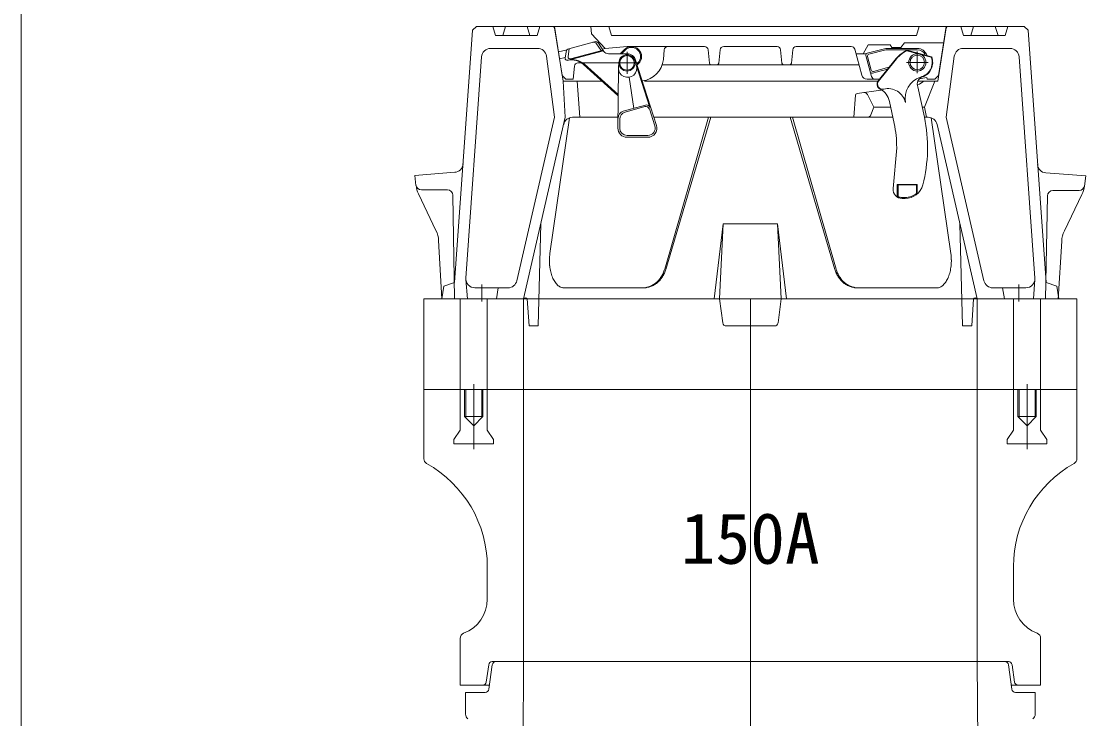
# Model space of a CAD drawing. Units: millimetres, scale not verified. Extents: x -6861 to 6881, y -3554 to 3095.
# Drawn here: x 1261 to 1848, y 1075 to 1460 of the extents above; entities that cross this region are included whole.
import ezdxf
from ezdxf.enums import TextEntityAlignment as Align

# ---------------------------------------------------------------- set-up
doc = ezdxf.new("R2010")
doc.units = ezdxf.units.MM
doc.header["$LTSCALE"] = 20
for name, color, linetype, lineweight in [('0-3_TEMP', 3, 'Continuous', 18), ('0-4_細線', 7, 'Continuous', 18), ('0-7_注釈', 1, 'Continuous', 18), ('0-9_枠線', 6, 'Continuous', 18)]:
    doc.layers.add(name, color=color, linetype=linetype, lineweight=lineweight)
doc.styles.add('ＭＳ ゴシック', font='')
doc.styles.get('ＭＳ ゴシック').set_extended_font_data('MS Gothic')

msp = doc.modelspace()

# ---------------------------------------------------------------- linework, layer by layer
at = {"layer": '0-3_TEMP'}
for p, q in [((1514.8, 1314.7), (1514.8, 1305.25)), ((1810.8, 1314.7), (1810.8, 1305.25)), ((1539.8, 1306.78), (1546.2, 1306.78)), ((1645.8, 1306.78), (1679.8, 1306.78)), ((1662.8, 1306.78), (1662.8, 1143.78)), ((1779.4, 1306.78), (1785.8, 1306.78)), ((1510.3, 1259.78), (1510.3, 1223.78)), ((1662.8, 1260.59), (1662.8, 411.75)), ((1815.3, 1259.78), (1815.3, 1223.78))]:
    msp.add_line(p, q, dxfattribs=at)
at = {"layer": '0-4_細線'}
for p, q in [((1509.65, 1454.78), (1511.8, 1456.78)), ((1511.8, 1456.78), (1813.8, 1456.78)), ((1520.8, 1456.78), (1522.3, 1451.78)), ((1527.8, 1456.78), (1526.3, 1451.78)), ((1539.8, 1456.78), (1541.3, 1451.78)), ((1546.8, 1456.78), (1545.3, 1451.78)), ((1554.3, 1456.78), (1554.89, 1456.18)), ((1559.07, 1429.78), (1554.8, 1456.78)), ((1554.89, 1456.18), (1559.55, 1426.78)), ((1574.8, 1456.78), (1575.3, 1452.78)), ((1584.8, 1456.78), (1586.3, 1451.78)), ((1755.8, 1456.78), (1754.3, 1451.78)), ((1770.7, 1456.18), (1766.05, 1426.78)), ((1766.52, 1429.78), (1770.8, 1456.78)), ((1771.3, 1456.78), (1770.7, 1456.18)), ((1778.8, 1456.78), (1780.3, 1451.78)), ((1785.8, 1456.78), (1784.3, 1451.78)), ((1797.8, 1456.78), (1799.3, 1451.78)), ((1804.8, 1456.78), (1803.3, 1451.78)), ((1815.94, 1454.78), (1813.8, 1456.78)), ((1509.65, 1454.78), (1499.8, 1315.78)), ((1522.3, 1451.78), (1545.3, 1451.78)), ((1575.3, 1452.78), (1582.8, 1444.78)), ((1754.3, 1451.78), (1586.3, 1451.78)), ((1803.3, 1451.78), (1780.3, 1451.78)), ((1815.94, 1454.78), (1825.8, 1315.78)), ((1519.62, 1444.78), (1545.41, 1444.78)), ((1556.99, 1442.92), (1561.73, 1444.02)), ((1561.85, 1438.16), (1581.78, 1443.5)), ((1562.35, 1440.07), (1562.96, 1444.67)), ((1562.68, 1444.59), (1576.9, 1448.4)), ((1563.6, 1438.97), (1581.59, 1443.79)), ((1578.07, 1447.3), (1580.57, 1443.52)), ((1578.77, 1447.95), (1579.63, 1448.15)), ((1579.09, 1447.57), (1582.03, 1443.12)), ((1581.18, 1444.4), (1582.8, 1444.78)), ((1582.8, 1444.78), (1594.8, 1445.78)), ((1593.41, 1444.17), (1591.02, 1441.78)), ((1591.73, 1441.78), (1593.76, 1443.81)), ((1594.8, 1445.78), (1615.65, 1445.78)), ((1637.49, 1445.78), (1606.47, 1445.78)), ((1614.84, 1438.64), (1615.3, 1443.95)), ((1639.48, 1443.98), (1640.21, 1436.68)), ((1646.12, 1443.98), (1645.39, 1436.68)), ((1677.49, 1445.78), (1648.11, 1445.78)), ((1680.21, 1436.68), (1679.48, 1443.98)), ((1685.39, 1436.68), (1686.12, 1443.98)), ((1718.44, 1445.78), (1688.11, 1445.78)), ((1724.2, 1430), (1720.37, 1444.29)), ((1727.19, 1442.04), (1737.42, 1444.78)), ((1728.11, 1441.5), (1737.52, 1444.03)), ((1737.42, 1444.78), (1754.8, 1444.78)), ((1737.52, 1444.03), (1754.8, 1444.03)), ((1739.8, 1446.78), (1740.8, 1445.28)), ((1740.8, 1445.28), (1745.8, 1445.28)), ((1747.8, 1447.78), (1745.8, 1445.28)), ((1747.8, 1447.78), (1769.37, 1447.78)), ((1748.99, 1443.76), (1749.02, 1443.49)), ((1748.99, 1443.76), (1762.73, 1440.08)), ((1749.02, 1443.49), (1762.54, 1439.87)), ((1805.97, 1444.78), (1780.18, 1444.78)), ((1514.63, 1440.13), (1505.98, 1318.13)), ((1550.37, 1440.43), (1554.8, 1406.78)), ((1557.62, 1438.96), (1560.78, 1439.69)), ((1560.73, 1439.29), (1561.22, 1442.93)), ((1561.9, 1438.17), (1562.34, 1438.25)), ((1584.53, 1441.78), (1594.8, 1441.78)), ((1594.8, 1442.78), (1594.8, 1430.78)), ((1611.06, 1402.3), (1599.56, 1438.3)), ((1721.05, 1441.78), (1726.74, 1441.78)), ((1729.58, 1429.26), (1726.48, 1440.81)), ((1729.41, 1432.78), (1727.4, 1440.28)), ((1742.39, 1438.29), (1733.29, 1426.9)), ((1742.58, 1438.13), (1733.49, 1426.74)), ((1754.8, 1431.03), (1754.8, 1443.03)), ((1762.54, 1439.87), (1762.73, 1440.08)), ((1775.22, 1440.43), (1770.8, 1406.78)), ((1810.96, 1440.13), (1819.61, 1318.13)), ((1565.83, 1434.99), (1565.07, 1427.78)), ((1569.44, 1436.78), (1567.76, 1436.78)), ((1589.8, 1418.78), (1570.83, 1435.85)), ((1571.31, 1436.78), (1589.48, 1436.78)), ((1589.94, 1419.32), (1571.41, 1436)), ((1588.8, 1436.78), (1600.8, 1436.78)), ((1589.8, 1400.81), (1590.05, 1433.73)), ((1590.05, 1433.73), (1590.31, 1437.12)), ((1607.41, 1412.18), (1599.89, 1435.74)), ((1600.24, 1436.15), (1600.83, 1436.74)), ((1600.42, 1435.62), (1601.19, 1436.39)), ((1722.65, 1435.78), (1614.25, 1435.78)), ((1730.1, 1431.18), (1738.38, 1433.4)), ((1730.63, 1432.07), (1739.16, 1434.36)), ((1748.8, 1437.03), (1760.8, 1437.03)), ((1559.07, 1429.78), (1561.07, 1427.78)), ((1559.07, 1429.78), (1561.07, 1427.78)), ((1559.07, 1429.78), (1561.07, 1427.78)), ((1559.07, 1429.78), (1561.07, 1427.78)), ((1559.55, 1426.78), (1560.8, 1406.78)), ((1559.55, 1426.78), (1580.67, 1426.78)), ((1565.07, 1427.78), (1561.07, 1427.78)), ((1567.3, 1426.78), (1568.8, 1406.78)), ((1598.6, 1411.59), (1596, 1428.85)), ((1604.49, 1426.78), (1662.8, 1426.78)), ((1732.96, 1426.78), (1662.8, 1426.78)), ((1727.1, 1427.78), (1733.82, 1427.78)), ((1766.05, 1426.78), (1755.44, 1426.78)), ((1755.9, 1427.99), (1760.09, 1428.78)), ((1764.55, 1426.78), (1758.8, 1412.28)), ((1760.2, 1427.78), (1760.09, 1428.78)), ((1760.2, 1427.78), (1764.52, 1427.78)), ((1764.52, 1427.78), (1766.52, 1429.78)), ((1721.6, 1419.88), (1734.79, 1421.65)), ((1755.14, 1423.56), (1758.69, 1406.87)), ((1720.73, 1418.97), (1719.8, 1406.78)), ((1727.43, 1419.27), (1730.8, 1412.28)), ((1739.47, 1415.55), (1742.06, 1403.33)), ((1592.76, 1410.07), (1604.97, 1413.5)), ((1593.72, 1409.63), (1604.66, 1412.7)), ((1610.11, 1401.99), (1607.11, 1411.38)), ((1730.8, 1412.28), (1729.28, 1408.09)), ((1740.13, 1412.28), (1730.8, 1412.28)), ((1758.8, 1412.28), (1757.78, 1412.28)), ((1758.8, 1412.28), (1759.8, 1406.78)), ((1534.07, 1316.66), (1554.8, 1406.78)), ((1537.8, 1306.78), (1560.8, 1406.78)), ((1563.12, 1406.5), (1552.3, 1331.69)), ((1564.78, 1406.78), (1589.63, 1406.78)), ((1590.8, 1400.78), (1590.8, 1405.78)), ((1609.86, 1406.78), (1662.8, 1406.78)), ((1615.57, 1323.09), (1639.66, 1406.78)), ((1616.21, 1322.98), (1640.95, 1406.78)), ((1740.96, 1406.78), (1662.8, 1406.78)), ((1709.38, 1322.98), (1684.65, 1406.78)), ((1710.03, 1323.09), (1685.93, 1406.78)), ((1712.18, 1406.78), (1707.75, 1406.78)), ((1760.82, 1406.78), (1758.89, 1406.78)), ((1762.47, 1406.5), (1773.3, 1331.69)), ((1787.8, 1306.78), (1765.69, 1402.9)), ((1791.52, 1316.66), (1770.8, 1406.78)), ((1594.8, 1396.78), (1606.3, 1396.78)), ((1594.8, 1395.78), (1606.3, 1395.78)), ((1743.46, 1390.03), (1741.49, 1367.46)), ((1499.82, 1376.45), (1477.8, 1374.78)), ((1477.8, 1374.78), (1478.49, 1369.2)), ((1744.3, 1369.53), (1743.8, 1369.76)), ((1743.8, 1369.76), (1754.8, 1369.76)), ((1743.8, 1369.76), (1743.8, 1362.8)), ((1744.3, 1369.53), (1754.3, 1369.53)), ((1744.3, 1369.53), (1744.3, 1363.08)), ((1754.3, 1369.53), (1754.8, 1369.76)), ((1754.3, 1369.53), (1754.3, 1364.79)), ((1754.8, 1369.76), (1754.8, 1364.56)), ((1479.85, 1364.57), (1489.51, 1344.45)), ((1481.45, 1366.78), (1495.85, 1366.78)), ((1498.85, 1363.83), (1499.8, 1306.78)), ((1743.8, 1362.8), (1744.3, 1363.08)), ((1746.47, 1362.53), (1748.14, 1362.53)), ((1746.47, 1362.03), (1748.14, 1362.03)), ((1754.3, 1364.79), (1754.8, 1364.56)), ((1826.57, 1363.52), (1825.52, 1306.47)), ((1843.98, 1366.44), (1829.58, 1366.46)), ((1845.57, 1364.23), (1835.87, 1344.13)), ((1545.8, 1291.78), (1547.3, 1348.08)), ((1647.8, 1348.08), (1677.8, 1348.08)), ((1677.8, 1348.08), (1682.8, 1306.78)), ((1679.8, 1306.78), (1677.8, 1348.08)), ((1779.8, 1291.78), (1778.3, 1348.08)), ((1490.97, 1338.82), (1492.8, 1306.78)), ((1834.41, 1338.49), (1832.52, 1306.46)), ((1493.8, 1313.78), (1499.8, 1315.78)), ((1506.8, 1306.78), (1505.98, 1317.39)), ((1818.8, 1306.78), (1819.61, 1317.39)), ((1831.8, 1313.78), (1825.8, 1315.78)), ((1510.97, 1312.78), (1529.2, 1312.78)), ((1523.8, 1312.78), (1522.8, 1306.78)), ((1560.06, 1312.78), (1603.78, 1312.78)), ((1765.53, 1312.78), (1721.81, 1312.78)), ((1814.63, 1312.78), (1796.4, 1312.78)), ((1801.8, 1312.78), (1802.8, 1306.78)), ((1831.8, 1313.78), (1832.8, 1306.78)), ((1482.8, 1256.78), (1482.8, 1306.78)), ((1492.8, 1306.78), (1482.8, 1306.78)), ((1502.8, 1256.78), (1502.8, 1306.78)), ((1517.8, 1256.78), (1517.8, 1306.78)), ((1537.8, 1306.78), (1539.8, 1306.78)), ((1537.8, 1256.78), (1537.8, 1306.78)), ((1539.8, 1306.78), (1540.8, 1291.78)), ((1546.2, 1306.78), (1645.8, 1306.78)), ((1645.8, 1306.78), (1647.57, 1293.51)), ((1679.8, 1306.78), (1678.03, 1293.51)), ((1779.4, 1306.78), (1679.8, 1306.78)), ((1785.8, 1306.78), (1784.8, 1291.78)), ((1787.8, 1306.78), (1785.8, 1306.78)), ((1832.8, 1306.78), (1787.8, 1306.78)), ((1787.8, 1256.78), (1787.8, 1306.78)), ((1807.8, 1256.78), (1807.8, 1306.78)), ((1822.8, 1256.78), (1822.8, 1306.78)), ((1832.8, 1306.78), (1842.8, 1306.78)), ((1842.8, 1256.78), (1842.8, 1306.78)), ((1540.8, 1291.78), (1545.8, 1291.78)), ((1676.05, 1291.78), (1649.24, 1291.78)), ((1784.8, 1291.78), (1779.8, 1291.78)), ((1482.8, 1256.78), (1842.8, 1256.78)), ((1482.8, 1256.78), (1482.8, 1218.57)), ((1502.8, 1256.78), (1502.8, 1234.28)), ((1505.9, 1256.78), (1505.9, 1241.18)), ((1514.7, 1256.78), (1514.7, 1241.18)), ((1515.3, 1256.78), (1515.3, 1241.78)), ((1517.8, 1256.78), (1517.8, 1234.28)), ((1537.8, 1256.78), (1537.8, 1106.78)), ((1787.8, 1256.78), (1787.8, 1106.78)), ((1807.8, 1256.78), (1807.8, 1234.28)), ((1810.3, 1256.78), (1810.3, 1241.78)), ((1810.9, 1256.78), (1810.9, 1241.18)), ((1819.7, 1256.78), (1819.7, 1241.18)), ((1820.3, 1256.78), (1820.3, 1241.78)), ((1822.8, 1256.78), (1822.8, 1234.28)), ((1842.8, 1256.78), (1842.8, 1218.57)), ((1505.3, 1241.78), (1510.3, 1236.78)), ((1515.3, 1241.78), (1510.3, 1236.78)), ((1810.3, 1241.78), (1815.3, 1236.78)), ((1820.3, 1241.78), (1810.3, 1241.78)), ((1820.3, 1241.78), (1815.3, 1236.78)), ((1502.8, 1234.28), (1499.3, 1229.28)), ((1517.8, 1234.28), (1521.3, 1229.28)), ((1499.3, 1229.28), (1499.3, 1226.78)), ((1499.3, 1226.78), (1521.3, 1226.78)), ((1521.3, 1229.28), (1521.3, 1226.78)), ((1826.3, 1226.78), (1804.3, 1226.78)), ((1517.8, 1159.11), (1517.8, 1141.14)), ((1807.8, 1159.11), (1807.8, 1141.14)), ((1502.8, 1119.58), (1502.8, 1106.78)), ((1822.8, 1119.58), (1822.8, 1106.78)), ((1502.8, 1106.78), (1502.8, 1093.78)), ((1518.55, 1105.05), (1517.21, 1095.5)), ((1520.55, 1105.05), (1518.65, 1091.5)), ((1520.54, 1106.78), (1662.8, 1106.78)), ((1537.8, 1106.78), (1537.36, 1045.79)), ((1805.06, 1106.78), (1662.8, 1106.78)), ((1787.8, 1106.78), (1788.23, 1045.79)), ((1805.04, 1105.05), (1806.94, 1091.5)), ((1807.04, 1105.05), (1808.38, 1095.5)), ((1822.8, 1106.78), (1822.8, 1093.78)), ((1502.8, 1093.78), (1518.97, 1093.78)), ((1806.62, 1093.78), (1822.8, 1093.78)), ((1505.8, 1089.78), (1516.67, 1089.78)), ((1505.8, 1089.78), (1505.8, 1077.78)), ((1819.8, 1089.78), (1808.92, 1089.78)), ((1819.8, 1089.78), (1819.8, 1077.78))]:
    msp.add_line(p, q, dxfattribs=at)
for points in [[(1724.91, 1441.78), (1727.8, 1446.78), (1739.8, 1446.78)], [(1825.62, 1376.14), (1847.64, 1374.43), (1846.94, 1368.86)], [(1645.8, 1306.78), (1647.8, 1348.08), (1642.8, 1306.78)], [(1493.8, 1313.78), (1492.8, 1306.78), (1537.8, 1306.78)], [(1505.3, 1256.78), (1505.3, 1241.78), (1515.3, 1241.78)], [(1807.8, 1234.28), (1804.3, 1229.28), (1804.3, 1226.78)], [(1822.8, 1234.28), (1826.3, 1229.28), (1826.3, 1226.78)]]:
    msp.add_lwpolyline(points, dxfattribs=at)
for centre, radius in [((1594.8, 1436.78), 4.5), ((1594.8, 1436.78), 4), ((1754.8, 1437.03), 4.75), ((1754.8, 1437.03), 4)]:
    msp.add_circle(centre, radius, dxfattribs=at)
for centre, radius, start, end in [((1519.62, 1439.78), 5, 90, 175.943), ((1545.41, 1439.78), 5, 7.496, 90), ((1563.2, 1442.66), 2, 105, 172.38), ((1576.4, 1446.2), 2, 33.435, 105), ((1577.42, 1446.47), 2, 33.435, 105), ((1597.3, 1440.28), 5.5, 315, 135), ((1597.3, 1440.28), 5, 315, 135), ((1617.29, 1443.78), 2, 90, 175), ((1637.49, 1443.78), 2, 5.711, 90), ((1648.11, 1443.78), 2, 90, 174.289), ((1677.49, 1443.78), 2, 5.711, 90), ((1688.11, 1443.78), 2, 90, 174.289), ((1718.44, 1443.78), 2, 15, 90), ((1758.8, 1425.19), 21, 117.828, 141.396), ((1758.8, 1425.19), 20.75, 118.098, 141.396), ((1754.8, 1439.28), 5.5, 18.873, 90), ((1754.8, 1439.28), 4.75, 25.614, 90), ((1780.18, 1439.78), 5, 90, 172.504), ((1805.97, 1439.78), 5, 4.057, 90), ((1561.72, 1439.16), 1, 172.38, 285), ((1564.72, 1428.57), 10, 48.003, 105), ((1563.34, 1439.94), 1, 172.38, 285), ((1564.14, 1428.42), 10, 48.003, 100.392), ((1584.53, 1444.78), 3, 213.435, 270), ((1594.8, 1436.78), 5, 17.716, 90), ((1601.88, 1439.78), 13, 275.889, 355), ((1727.45, 1441.07), 1, 105, 195), ((1728.37, 1440.54), 1, 104.999, 195), ((1754.8, 1437.03), 8.25, 282.029, 20.153), ((1754.8, 1437.03), 8.5, 289.465, 21.032), ((1567.82, 1434.78), 2, 90, 173.991), ((1571.31, 1439.78), 3, 239.518, 270), ((1595.14, 1433.87), 5.09, 179.563, 17.716), ((1641.2, 1436.78), 1, 185.711, 270.001), ((1644.39, 1436.78), 1, 270, 354.289), ((1681.2, 1436.78), 1, 185.711, 270), ((1684.39, 1436.78), 1, 269.999, 354.289), ((1729.84, 1432.14), 1, 194.999, 285), ((1730.38, 1433.04), 1, 194.999, 285), ((1727.1, 1430.78), 3, 195, 270), ((1731.51, 1429.78), 2, 195, 270), ((1735.64, 1425.03), 3, 141.396, 242.755), ((1735.64, 1425.03), 2.75, 141.396, 283.399), ((1760.59, 1417.14), 12.5, 109.028, 190.412), ((1758.8, 1425.19), 4, 106.971, 204), ((1751.33, 1433.95), 10, 292.623, 314.134), ((1721.73, 1418.89), 1, 97.625, 175.601), ((1725.62, 1418.4), 2, 25.722, 97.625), ((1729.68, 1413.47), 10, 12, 62.755), ((1738.56, 1412.62), 10, 13.096, 103.289), ((1593.84, 1406.22), 4, 105.689, 179.563), ((1594.8, 1405.78), 4, 105.689, 180), ((1605.2, 1410.78), 2, 17.716, 105.689), ((1605.51, 1411.58), 2, 17.716, 105.689), ((1564.78, 1401.78), 5, 90, 167.047), ((1606.3, 1400.78), 5, 270, 17.716), ((1727.4, 1408.78), 2, 270, 340.017), ((1679.46, 1390.03), 64, 0, 12), ((1679.46, 1390.03), 81, 345.314, 12), ((1760.82, 1401.78), 5, 12.953, 90), ((1594.8, 1400.78), 5, 179.204, 270), ((1594.8, 1400.78), 4, 180, 270), ((1606.3, 1400.78), 4, 270, 17.716), ((1499.44, 1381.44), 5, 274.344, 355.943), ((1826.01, 1381.13), 5, 183.949, 265.548), ((1481.45, 1369.78), 3, 187.125, 270), ((1493.38, 1371.06), 15, 187.125, 205.641), ((1746.47, 1367.03), 5, 175, 270), ((1748.14, 1372.03), 10, 270, 345.314), ((1843.98, 1369.44), 3, 269.893, 352.768), ((1832.05, 1370.75), 15, 334.252, 352.768), ((1495.85, 1363.78), 3, 0.955, 90), ((1746.47, 1367.03), 4.5, 241.158, 270), ((1748.14, 1372.03), 9.5, 270, 310.388), ((1829.57, 1363.46), 3, 89.893, 178.938), ((1475.99, 1337.96), 15, 3.27, 25.641), ((1849.38, 1337.61), 15, 154.251, 176.622), ((1567.01, 1327.62), 15, 177.42047, 183.98981), ((1566.98, 1328.41), 14.95, 173.89277, 180.46211), ((1566.94, 1326.82), 14.9, 180.96172, 187.53106), ((1566.86, 1329.2), 14.77, 170.31074, 176.88008), ((1758.73, 1329.2), 14.77, 3.11892, 9.68825), ((1758.65, 1326.82), 14.9, 352.46994, 359.03928), ((1758.61, 1328.41), 14.95, 359.5389, 6.10824), ((1758.59, 1327.62), 15, 356.00919, 2.57852), ((1566.79, 1326.04), 14.66, 184.58302, 191.15236), ((1566.55, 1325.28), 14.3, 188.35914, 194.92847), ((1566.22, 1324.56), 13.81, 192.36873, 198.93806), ((1601.47, 1326.84), 14.56, 331.16694, 335.62697), ((1601.4, 1326.97), 14.67, 335.27597, 339.736), ((1602.15, 1326.84), 14.56, 331.16694, 335.62697), ((1601.35, 1327.11), 14.78, 339.32468, 343.78471), ((1602.08, 1326.97), 14.67, 335.27597, 339.736), ((1602.03, 1327.11), 14.78, 339.32468, 343.78471), ((1723.57, 1327.11), 14.78, 196.2168, 200.67683), ((1723.51, 1326.97), 14.67, 200.26406, 204.72408), ((1724.25, 1327.11), 14.78, 196.21538, 200.67541), ((1723.44, 1326.84), 14.56, 204.3731, 208.83313), ((1724.19, 1326.97), 14.67, 200.26406, 204.72408), ((1724.12, 1326.84), 14.56, 204.3731, 208.83313), ((1759.37, 1324.56), 13.81, 341.06298, 347.63232), ((1759.05, 1325.28), 14.3, 345.0715, 351.64084), ((1758.8, 1326.04), 14.66, 348.84661, 355.41595), ((1510.97, 1317.78), 5, 175.943, 270), ((1529.2, 1317.78), 5, 270, 347.047), ((1565.81, 1323.88), 13.21, 196.70895, 203.27829), ((1565.33, 1323.24), 12.52, 201.49676, 208.0661), ((1564.77, 1322.67), 11.76, 206.87362, 213.44296), ((1564.16, 1322.17), 10.97, 213.01027, 219.57961), ((1563.49, 1321.73), 10.18, 220.10416, 226.6735), ((1562.78, 1321.38), 9.44, 228.3576, 234.92694), ((1602.32, 1326.07), 13.47, 295.31835, 299.77837), ((1603, 1326.07), 13.47, 295.31759, 299.77762), ((1602.19, 1326.14), 13.59, 300.11715, 304.57718), ((1602.87, 1326.14), 13.59, 300.11802, 304.57805), ((1602.07, 1326.21), 13.72, 304.82668, 309.2867), ((1602.74, 1326.21), 13.72, 304.82668, 309.2867), ((1601.95, 1326.3), 13.86, 309.44394, 313.90396), ((1602.63, 1326.3), 13.86, 309.44394, 313.90396), ((1601.84, 1326.39), 14.01, 313.96603, 318.42606), ((1602.51, 1326.39), 14.01, 313.96603, 318.42606), ((1601.73, 1326.49), 14.15, 318.39462, 322.85465), ((1602.41, 1326.49), 14.15, 318.39462, 322.85465), ((1601.64, 1326.6), 14.3, 322.73468, 327.19471), ((1601.55, 1326.72), 14.43, 326.98817, 331.44819), ((1602.32, 1326.6), 14.3, 322.73341, 327.19344), ((1602.23, 1326.72), 14.43, 326.98948, 331.44951), ((1723.37, 1326.72), 14.43, 208.55057, 213.0106), ((1723.28, 1326.6), 14.3, 212.80665, 217.26668), ((1724.04, 1326.72), 14.43, 208.55057, 213.0106), ((1723.18, 1326.49), 14.15, 217.14434, 221.60437), ((1723.96, 1326.6), 14.3, 212.80665, 217.26668), ((1723.86, 1326.49), 14.15, 217.14555, 221.60557), ((1723.08, 1326.39), 14.01, 221.57518, 226.03521), ((1723.76, 1326.39), 14.01, 221.57405, 226.03407), ((1722.97, 1326.3), 13.86, 226.09615, 230.55618), ((1723.65, 1326.3), 13.86, 226.09615, 230.55618), ((1722.85, 1326.21), 13.72, 230.71233, 235.17235), ((1723.53, 1326.21), 13.72, 230.7133, 235.17332), ((1722.72, 1326.14), 13.59, 235.42309, 239.88312), ((1723.4, 1326.14), 13.59, 235.42222, 239.88225), ((1722.59, 1326.07), 13.47, 240.22163, 244.68165), ((1723.27, 1326.07), 13.47, 240.22238, 244.68241), ((1762.82, 1321.38), 9.44, 305.07392, 311.64326), ((1762.1, 1321.73), 10.18, 313.32533, 319.89467), ((1761.44, 1322.17), 10.97, 320.42039, 326.98973), ((1760.82, 1322.67), 11.76, 326.55807, 333.12741), ((1760.27, 1323.24), 12.52, 331.93385, 338.50319), ((1759.78, 1323.88), 13.21, 336.7206, 343.28994), ((1796.4, 1317.78), 5, 192.953, 270), ((1814.63, 1317.78), 5, 270, 4.057), ((1562.03, 1321.11), 8.8, 237.91499, 244.48433), ((1561.25, 1320.93), 8.33, 248.76546, 255.3348), ((1560.46, 1320.84), 8.07, 260.60549, 267.17483), ((1603.03, 1325.9), 13.13, 270.31854, 274.77857), ((1603.71, 1325.9), 13.13, 270.31854, 274.77857), ((1602.88, 1325.91), 13.15, 275.40614, 279.86617), ((1603.56, 1325.91), 13.15, 275.40614, 279.86617), ((1602.74, 1325.94), 13.2, 280.46637, 284.9264), ((1603.42, 1325.94), 13.2, 280.466, 284.92603), ((1602.6, 1325.97), 13.27, 285.48095, 289.94098), ((1603.27, 1325.97), 13.27, 285.48146, 289.94149), ((1602.46, 1326.02), 13.36, 290.43589, 294.89592), ((1603.14, 1326.02), 13.36, 290.43589, 294.89592), ((1722.46, 1326.02), 13.36, 245.10423, 249.56426), ((1723.14, 1326.02), 13.36, 245.10423, 249.56426), ((1722.32, 1325.97), 13.27, 250.05918, 254.51921), ((1723, 1325.97), 13.27, 250.05867, 254.5187), ((1722.18, 1325.94), 13.2, 255.0736, 259.53363), ((1722.86, 1325.94), 13.2, 255.07397, 259.534), ((1722.03, 1325.91), 13.15, 260.13383, 264.59386), ((1722.71, 1325.91), 13.15, 260.13361, 264.59364), ((1721.89, 1325.9), 13.13, 265.22143, 269.68146), ((1722.57, 1325.9), 13.13, 265.2215, 269.68153), ((1765.13, 1320.84), 8.08, 272.82479, 279.39413), ((1764.34, 1320.93), 8.33, 284.66593, 291.23527), ((1763.57, 1321.11), 8.8, 295.51485, 302.08419), ((1538.8, 1306.03), 1.25, 36.87, 143.13), ((1786.8, 1306.03), 1.25, 36.87, 143.13), ((1649.55, 1293.78), 2, 187.595, 270), ((1676.05, 1293.78), 2, 270, 352.405), ((1485.8, 1218.57), 3, 180, 240.968), ((1452.8, 1159.11), 65, 0, 60.968), ((1872.8, 1159.11), 65, 119.032, 180), ((1839.8, 1218.57), 3, 299.032, 0), ((1497.8, 1141.14), 20, 290.354, 0), ((1827.8, 1141.14), 20, 180, 249.646), ((1505.8, 1119.58), 3, 110.354, 180), ((1819.8, 1119.58), 3, 0, 69.646), ((1520.54, 1104.78), 2, 90, 172.001), ((1522.54, 1104.78), 2, 90, 172), ((1803.06, 1104.78), 2, 8, 90), ((1805.06, 1104.78), 2, 7.999, 90), ((1515.23, 1095.78), 2, 270, 352.001), ((1516.67, 1091.78), 2, 270, 352.001), ((1808.92, 1091.78), 2, 187.999, 270), ((1810.36, 1095.78), 2, 187.999, 270), ((1508.8, 1077.78), 3, 180, 235.802), ((1816.8, 1077.78), 3, 304.198, 0)]:
    msp.add_arc(centre, radius, start, end, dxfattribs=at)
at = {"layer": '0-9_枠線'}
msp.add_line((1260.93, 3094.96), (1260.93, -705.04), dxfattribs=at)

# ---------------------------------------------------------------- texts
at = {"layer": '0-7_注釈', "style": 'ＭＳ ゴシック'}
msp.add_text('150A', height=28.15, dxfattribs=at).set_placement((1624.4, 1152.24), align=Align.BOTTOM_LEFT)

doc.saveas('drawing.dxf')
